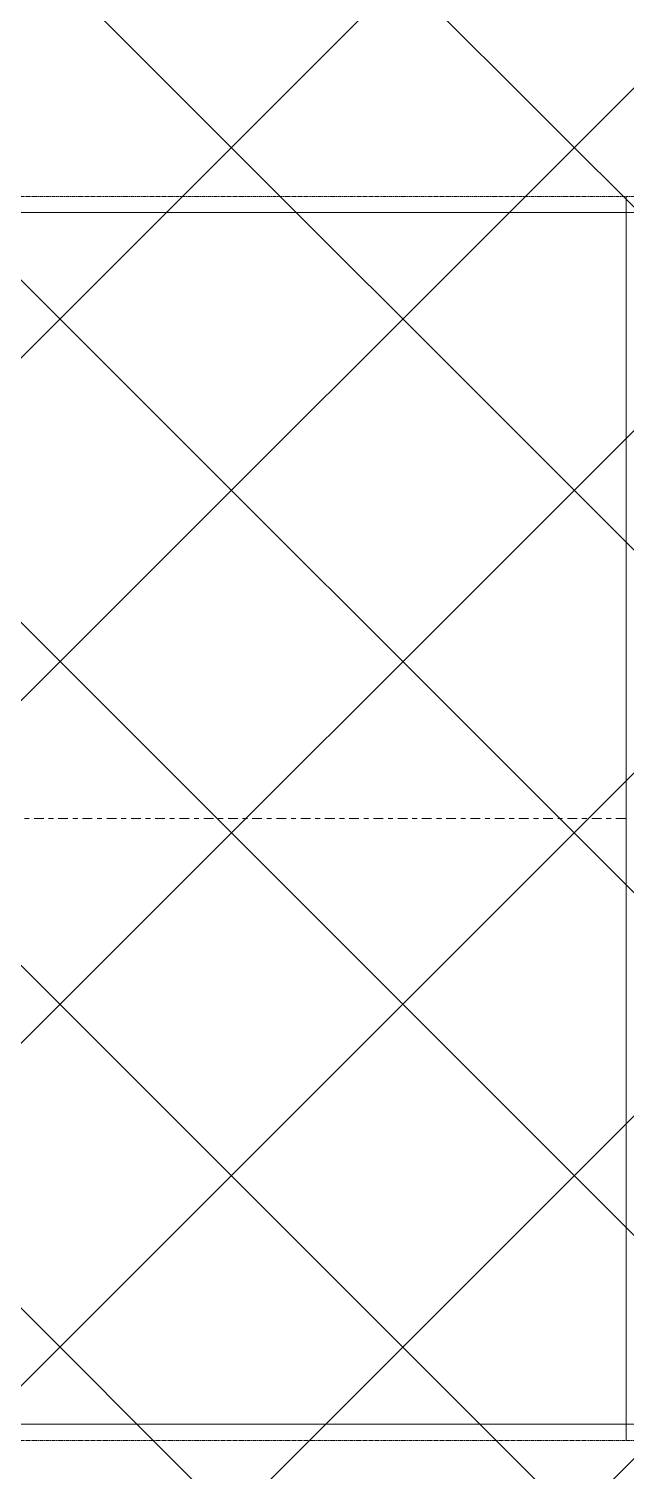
# Model space of a CAD drawing. Header units: inches. Extents: x -83664 to 20107, y -47222 to 19398.
# Drawn here: x -30155 to -29416, y -35735 to -33949 of the extents above; entities that cross this region are included whole.
import ezdxf

# ---------------------------------------------------------------- set-up
doc = ezdxf.new("R2010")
doc.units = ezdxf.units.IN
doc.header["$MEASUREMENT"] = 0
doc.linetypes.add('Center', pattern=[29.999999, 12, -6, 6, -6])
doc.linetypes.add('Hidden 0_50', pattern=[1.0584, 0.5292, -0.5292])
doc.layers.add('A-DETL-GENF', color=7, linetype='Continuous', lineweight=9)
doc.layers.add('M-HVAC-DUCT-CNTR', color=7, linetype='Center', lineweight=9)
doc.layers.add('M-HVAC-DUCT', color=7, linetype='Continuous', lineweight=9, true_color=0xffe97f)

# ---------------------------------------------------------------- blocks, each defined once
blk = doc.blocks.new('M_Rec Elbow - Radius - 0_75W-V182-FIRST FLOOR AC CONDITIONING LAYOUT - PART A')
at = {"layer": 'M-HVAC-DUCT', "color": 30, "true_color": 0xff7f00}
for p, q in [((122040.4, 62695.6), (122040.4, 64195.6)), ((122040.4, 64195.6), (122040.4, 62695.6)), ((122127.9, 64195.6), (122040.4, 64195.6)), ((122477.9, 64195.6), (122040.4, 64195.6)), ((122127.9, 62695.6), (122127.9, 64195.6)), ((122127.9, 64195.6), (122477.9, 64195.6)), ((122477.9, 64195.6), (122477.9, 62695.6)), ((122040.4, 62695.6), (122127.9, 62695.6)), ((122477.9, 62695.6), (122040.4, 62695.6)), ((122477.9, 62695.6), (122127.9, 62695.6))]:
    blk.add_line(p, q, dxfattribs=at)
blk = doc.blocks.new('TEMW-SMBZ-HO-BM-HVAC-00002_rvt-1-FIRST FLOOR AC CONDITIONING LAYOUT - PART A')
at = {"layer": 'M-HVAC-DUCT', "color": 30, "linetype": 'Hidden 0_50', "true_color": 0xff7f00}
for p, q in [((122040.4, 64215.6), (116057.8, 64215.6)), ((122040.4, 64215.6), (116057.8, 64215.6)), ((122040.4, 62675.6), (122040.4, 64215.6)), ((122040.4, 64215.6), (122040.4, 62675.6)), ((122040.4, 64215.6), (122117.9, 64215.6)), ((122040.4, 62675.6), (122040.4, 64215.6)), ((116057.8, 62675.6), (122040.4, 62675.6)), ((122040.4, 62675.6), (116057.8, 62675.6)), ((122117.9, 62675.6), (122040.4, 62675.6))]:
    blk.add_line(p, q, dxfattribs=at)
at = {"layer": 'M-HVAC-DUCT', "color": 30, "true_color": 0xff7f00}
for p, q in [((116057.8, 64195.6), (122040.4, 64195.6)), ((122040.4, 64195.6), (116057.8, 64195.6)), ((122040.4, 64195.6), (122040.4, 62695.6)), ((122040.4, 62695.6), (122040.4, 64195.6)), ((122040.4, 62695.6), (116057.8, 62695.6)), ((122040.4, 62695.6), (116057.8, 62695.6))]:
    blk.add_line(p, q, dxfattribs=at)
at = {"layer": 'M-HVAC-DUCT-CNTR', "color": 30, "true_color": 0xff7f00}
blk.add_line((116057.8, 63445.6), (122040.4, 63445.6), dxfattribs=at)
at = {"layer": 'M-HVAC-DUCT', "color": 6, "linetype": 'Hidden 0_50', "lineweight": 9, "true_color": 0xff00ff}
blk.add_blockref('M_Rec Elbow - Radius - 0_75W-V182-FIRST FLOOR AC CONDITIONING LAYOUT - PART A', (0, 0), dxfattribs=at)
blk = doc.blocks.new('TEMW-SMBZ-HO-BM-HVAC-00002_rvt-2-FIRST FLOOR AC CONDITIONING LAYOUT - PART A')
at = {"layer": 'M-HVAC-DUCT', "color": 30, "linetype": 'Hidden 0_50', "true_color": 0xff7f00}
for p, q in [((122040.4, 64215.6), (116057.8, 64215.6)), ((122040.4, 64215.6), (116057.8, 64215.6)), ((122040.4, 62675.6), (122040.4, 64215.6)), ((122040.4, 64215.6), (122040.4, 62675.6)), ((122040.4, 64215.6), (122117.9, 64215.6)), ((122040.4, 62675.6), (122040.4, 64215.6)), ((116057.8, 62675.6), (122040.4, 62675.6)), ((122040.4, 62675.6), (116057.8, 62675.6)), ((122117.9, 62675.6), (122040.4, 62675.6))]:
    blk.add_line(p, q, dxfattribs=at)
at = {"layer": 'M-HVAC-DUCT', "color": 30, "true_color": 0xff7f00}
for p, q in [((116057.8, 64195.6), (122040.4, 64195.6)), ((122040.4, 64195.6), (116057.8, 64195.6)), ((122040.4, 64195.6), (122040.4, 62695.6)), ((122040.4, 62695.6), (122040.4, 64195.6)), ((122040.4, 62695.6), (116057.8, 62695.6)), ((122040.4, 62695.6), (116057.8, 62695.6))]:
    blk.add_line(p, q, dxfattribs=at)
at = {"layer": 'M-HVAC-DUCT-CNTR', "color": 30, "true_color": 0xff7f00}
blk.add_line((116057.8, 63445.6), (122040.4, 63445.6), dxfattribs=at)
at = {"layer": 'M-HVAC-DUCT', "color": 6, "linetype": 'Hidden 0_50', "lineweight": 9, "true_color": 0xff00ff}
blk.add_blockref('M_Rec Elbow - Radius - 0_75W-V182-FIRST FLOOR AC CONDITIONING LAYOUT - PART A', (0, 0), dxfattribs=at)

msp = doc.modelspace()

# ---------------------------------------------------------------- hatches: boundary and pattern name
at = {"layer": 'A-DETL-GENF', "true_color": 0xff0000}
h = msp.add_hatch(dxfattribs=at)
h.set_pattern_fill('FP_59', color=1, style=0, pattern_type=2)
h.set_pattern_definition([(45, (-151456.65, -98372.2), (-212.13203, 212.13203), []), (135, (-151456.65, -98372.2), (-212.13203, -212.13203), [])])
h.paths.add_polyline_path([(-62993, -37189.5), (-27297.3, -37189.5), (-27297.3, -98.4), (-62993, -98.4), (-62993, -33333)])

# ---------------------------------------------------------------- block references
at = {"lineweight": 5}
for name in ['TEMW-SMBZ-HO-BM-HVAC-00002_rvt-1-FIRST FLOOR AC CONDITIONING LAYOUT - PART A', 'TEMW-SMBZ-HO-BM-HVAC-00002_rvt-2-FIRST FLOOR AC CONDITIONING LAYOUT - PART A']:
    msp.add_blockref(name, (-151456.7, -98372.2), dxfattribs=at)

doc.saveas('drawing.dxf')
